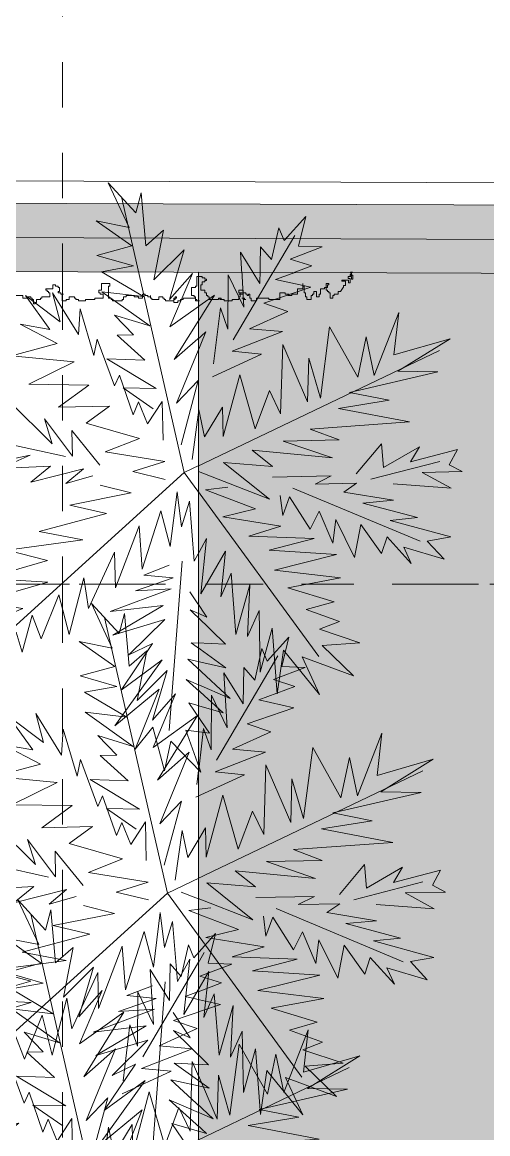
# Model space of a CAD drawing. Header units: metres. Extents: x -8.2 to 55.7, y -13.8 to 30.8.
# Drawn here: x 21.572 to 22.598, y 19.478 to 21.929 of the extents above; entities that cross this region are included whole.
import ezdxf
from ezdxf.enums import TextEntityAlignment as Align

# ---------------------------------------------------------------- set-up
doc = ezdxf.new("R2010")
doc.units = ezdxf.units.M
doc.header["$LTSCALE"] = 0.001
for name, pattern in [('CENTER', [50.8, 31.75, -6.35, 6.35, -6.35]), ('DIVIDEX2', [63.5, 25.4, -12.7, 0, -12.7, 0, -12.7]), ('HIDDENX2', [19.05, 12.7, -6.35])]:
    doc.linetypes.add(name, pattern=pattern)
doc.layers.get('0').update_dxf_attribs({"lineweight": 13, "true_color": 0x000000})
for name, color, linetype, lineweight, true_color in [('Jach-Anotaciones-Hatch-Lum100%', 7, 'Continuous', 13, 0x000000), ('Jach-Anotaciones-Hatch-Lum30%', 7, 'Continuous', 13, 0xb3b3b3), ('Jach-Anotaciones-Hatch-Lum60%', 7, 'Continuous', 13, 0x666666), ('JACH-Anotaciones-Lineas-CORTE', 7, 'DIVIDEX2', 18, 0x000000), ('JACH-Anotaciones-Lineas-CORTE @ 0.05', 7, 'DIVIDEX2', 18, 0x000000), ('JACH-Anotaciones-Lineas-CORTE @ 0.075', 7, 'DIVIDEX2', 18, 0x000000), ('JACH-Anotaciones-Lineas-EJES', 7, 'CENTER', 18, 0x666666), ('JACH-Arq-Lineas-Piso', 7, 'Continuous', 13, 0x404040), ('JACH-Arq-Lineas-Proyeccion', 250, 'HIDDENX2', 9, 0x333333), ('JACH-ArqPaisaje-Vegetación', 9, 'Continuous', 13, 0x808080)]:
    doc.layers.add(name, color=color, linetype=linetype, lineweight=lineweight, true_color=true_color)
doc.styles.add('01c-Arial-JACH(3mm)', font='arial.ttf', dxfattribs={"height": 3})

# ---------------------------------------------------------------- blocks, each defined once
blk = doc.blocks.new('A$C6CAA186E')
at = {"color": 0}
for p, q in [((0.5885, 1.7324), (0.6502, 1.6011)), ((0.6703, 1.6436), (0.5885, 1.7324)), ((0.6859, 1.7029), (0.6703, 1.6436)), ((0.6997, 1.5475), (0.6859, 1.7029)), ((0.8121, 0.8804), (0.6272, 1.6911)), ((0.553, 1.6201), (0.6577, 1.5466)), ((0.6502, 1.6011), (0.553, 1.6201)), ((1.1056, 1.5624), (1.1693, 1.6332)), ((1.1693, 1.6332), (1.148, 1.5465)), ((0.7514, 1.5928), (0.6997, 1.5475)), ((0.7229, 1.4469), (0.7514, 1.5928)), ((0.9561, 1.2709), (1.1368, 1.5778)), ((1.0689, 1.5069), (1.09, 1.6)), ((1.09, 1.6), (1.1056, 1.5624)), ((0.6577, 1.5466), (0.5552, 1.5191)), ((1.0346, 1.4368), (1.0365, 1.5441)), ((1.0365, 1.5441), (1.0689, 1.5069)), ((1.2175, 1.5438), (1.1235, 1.5081)), ((1.148, 1.5465), (1.2175, 1.5438)), ((0.5552, 1.5191), (0.6631, 1.4878)), ((0.8115, 1.5351), (0.7229, 1.4469)), ((0.7684, 1.389), (0.8115, 1.5351)), ((0.9877, 1.3663), (0.9779, 1.5281)), ((0.9779, 1.5281), (1.0346, 1.4368)), ((1.1235, 1.5081), (1.1871, 1.4884)), ((0.6631, 1.4878), (0.5688, 1.471)), ((0.5688, 1.471), (0.6924, 1.3979)), ((1.1871, 1.4884), (1.0806, 1.4483)), ((0.8362, 1.4662), (0.7684, 1.389)), ((0.7701, 1.3091), (0.8362, 1.4662)), ((0.9407, 1.3022), (0.9415, 1.4621)), ((0.9415, 1.4621), (0.9877, 1.3663)), ((1.0806, 1.4483), (1.1842, 1.4252)), ((0.5012, 1.2865), (0.4249, 1.409)), ((0.4249, 1.409), (0.4478, 1.3232)), ((0.5701, 1.4121), (0.7111, 1.312)), ((0.6924, 1.3979), (0.5701, 1.4121)), ((1.1842, 1.4252), (1.0464, 1.3781)), ((0.3451, 1.401), (0.4167, 1.3015)), ((0.4478, 1.3232), (0.3451, 1.401)), ((0.9006, 1.4023), (0.7701, 1.3091)), ((0.7826, 1.2125), (0.9006, 1.4023)), ((1.0464, 1.3781), (1.1163, 1.3543)), ((0.5059, 1.3623), (0.5012, 1.2865)), ((0.5467, 1.2243), (0.5059, 1.3623)), ((0.6073, 1.3435), (0.6632, 1.2857)), ((0.7111, 1.312), (0.6073, 1.3435)), ((0.8986, 1.2003), (0.9183, 1.3648)), ((0.9183, 1.3648), (0.9407, 1.3022)), ((1.1163, 1.3543), (1.0038, 1.3035)), ((1.4425, 1.3508), (1.3707, 1.1662)), ((1.4284, 1.2263), (1.4425, 1.3508)), ((0.3301, 1.3165), (0.4386, 1.2599)), ((0.4167, 1.3015), (0.3301, 1.3165)), ((1.2393, 1.3086), (1.2122, 1.0996)), ((1.3224, 1.1609), (1.2393, 1.3086)), ((0.6632, 1.2857), (0.6149, 1.2847)), ((0.6149, 1.2847), (0.6964, 1.2107)), ((0.8756, 1.2945), (0.7826, 1.2125)), ((0.7896, 1.0843), (0.8756, 1.2945)), ((1.1007, 1.2951), (0.9526, 1.2372)), ((1.0038, 1.3035), (1.1007, 1.2951)), ((1.3473, 1.2793), (1.3224, 1.1609)), ((1.3707, 1.1662), (1.3473, 1.2793)), ((0.4386, 1.2599), (0.3047, 1.2234)), ((0.5562, 1.2729), (0.5467, 1.2243)), ((0.6075, 1.1351), (0.5562, 1.2729)), ((1.1015, 1.2572), (1.0954, 1.053)), ((1.1746, 1.0883), (1.1015, 1.2572)), ((1.5936, 1.274), (1.4284, 1.2263)), ((1.4399, 1.1782), (1.5936, 1.274)), ((0.3047, 1.2234), (0.4882, 1.2062)), ((0.5848, 1.2146), (0.7298, 1.1272)), ((0.6964, 1.2107), (0.5848, 1.2146)), ((0.8121, 0.8804), (1.5628, 1.2397)), ((1.039, 1.2285), (0.8952, 1.1623)), ((0.9526, 1.2372), (1.039, 1.2285)), ((1.1782, 1.2168), (1.1746, 1.0883)), ((1.2122, 1.0996), (1.1782, 1.2168)), ((0.4882, 1.2062), (0.3549, 1.1403)), ((1.2981, 1.1162), (1.5578, 1.1765)), ((1.5578, 1.1765), (1.4399, 1.1782)), ((0.6216, 1.167), (0.6075, 1.1351)), ((0.662, 1.05), (0.6216, 1.167)), ((0.8534, 1.1509), (0.7896, 1.0843)), ((0.8027, 0.9625), (0.8534, 1.1509)), ((0.9751, 1.1682), (0.9264, 0.9862)), ((1.0206, 1.0093), (0.9751, 1.1682)), ((0.3549, 1.1403), (0.5317, 1.1377)), ((0.5317, 1.1377), (0.4426, 1.0727)), ((0.7298, 1.1272), (0.6329, 1.1294)), ((0.6329, 1.1294), (0.7205, 1.0681)), ((1.0624, 1.1217), (1.0206, 1.0093)), ((1.0954, 1.053), (1.0624, 1.1217)), ((1.4144, 1.0934), (1.2981, 1.1162)), ((0.4239, 0.965), (0.2971, 1.0906)), ((0.678, 1.0882), (0.662, 1.05)), ((0.7046, 1.0236), (0.678, 1.0882)), ((0.7474, 1.0897), (0.7046, 1.0236)), ((0.7498, 0.9761), (0.7474, 1.0897)), ((1.2655, 1.0692), (1.4144, 1.0934)), ((0.4426, 1.0727), (0.592, 1.0759)), ((0.592, 1.0759), (0.5236, 1.026)), ((0.8552, 1.0647), (0.8352, 0.919)), ((0.8717, 0.9851), (0.8552, 1.0647)), ((0.9245, 1.0725), (0.8717, 0.9851)), ((0.9264, 0.9862), (0.9245, 1.0725)), ((1.4747, 1.0295), (1.2655, 1.0692)), ((0.4836, 0.9284), (0.4013, 1.0382)), ((0.4013, 1.0382), (0.4239, 0.965)), ((0.5236, 1.026), (0.6803, 0.981)), ((1.1826, 1.0085), (1.4747, 1.0295)), ((0.4626, 0.9279), (0.0862, 1.0104)), ((0.482, 1.0041), (0.4836, 0.9284)), ((0.5641, 0.9027), (0.482, 1.0041)), ((0.6803, 0.981), (0.5801, 0.941)), ((1.2675, 0.9767), (1.1826, 1.0085)), ((1.1034, 0.9732), (1.2675, 0.9767)), ((1.2475, 0.9236), (1.1034, 0.9732)), ((1.318, 0.8767), (1.3919, 0.9646)), ((1.3919, 0.9646), (1.3976, 0.8953)), ((1.3976, 0.8953), (1.5036, 0.9565)), ((1.5036, 0.9565), (1.4772, 0.9117)), ((1.4772, 0.9117), (1.6153, 0.9483)), ((1.6153, 0.9483), (1.591, 0.9036)), ((0.1834, 0.8946), (0.3594, 0.932)), ((0.3594, 0.932), (0.2697, 0.8922)), ((0.5801, 0.941), (0.7554, 0.9131)), ((1.0114, 0.946), (1.2475, 0.9236)), ((1.0713, 0.8988), (1.0114, 0.946)), ((0.2697, 0.8922), (0.419, 0.8996)), ((0.419, 0.8996), (0.3611, 0.8521)), ((0.3611, 0.8521), (0.5159, 0.8912)), ((0.5159, 0.8912), (0.4643, 0.848)), ((0.7554, 0.9131), (0.6613, 0.8838)), ((0.6613, 0.8838), (0.7565, 0.8605)), ((0.8528, 0.8836), (1.0629, 0.8019)), ((0.928, 0.9105), (1.0713, 0.8988)), ((1.0629, 0.8019), (0.928, 0.9105)), ((1.3604, 0.8608), (1.5634, 0.9135)), ((1.6293, 0.8834), (1.5115, 0.8809)), ((1.591, 0.9036), (1.6293, 0.8834)), ((0.8121, 0.8804), (0.1853, 0.3118)), ((0.4643, 0.848), (0.5437, 0.8707)), ((0.8121, 0.8804), (1.2074, 0.3399)), ((1.072, 0.8673), (1.2445, 0.871)), ((1.2445, 0.871), (1.1966, 0.8468)), ((1.5115, 0.8809), (1.5967, 0.8343)), ((0.6563, 0.8205), (0.4761, 0.7851)), ((0.5654, 0.8438), (0.6563, 0.8205)), ((0.7712, 0.6631), (0.791, 0.8234)), ((0.791, 0.8234), (0.8037, 0.7206)), ((0.875, 0.8294), (0.9401, 0.8371)), ((1.0214, 0.7736), (0.875, 0.8294)), ((1.1316, 0.8349), (1.5053, 0.6787)), ((1.1966, 0.8468), (1.3186, 0.8494)), ((1.3186, 0.8494), (1.2812, 0.8233)), ((1.2812, 0.8233), (1.427, 0.7991)), ((1.5967, 0.8343), (1.4259, 0.8475)), ((0.4761, 0.7851), (0.584, 0.7601)), ((0.8037, 0.7206), (0.8273, 0.7968)), ((0.8273, 0.7968), (0.8416, 0.6204)), ((1.1018, 0.7543), (1.0942, 0.813)), ((1.1216, 0.8094), (1.1018, 0.7543)), ((1.1826, 0.7139), (1.1216, 0.8094)), ((1.427, 0.7991), (1.3367, 0.7909)), ((1.3367, 0.7909), (1.4975, 0.748)), ((0.584, 0.7601), (0.3852, 0.7074)), ((0.6885, 0.5961), (0.7437, 0.7677)), ((0.7437, 0.7677), (0.7712, 0.6631)), ((0.9251, 0.7505), (1.0214, 0.7736)), ((1.2088, 0.7671), (1.1826, 0.7139)), ((1.2487, 0.6732), (1.2088, 0.7671)), ((0.6097, 0.5418), (0.6794, 0.7242)), ((0.6794, 0.7242), (0.6885, 0.5961)), ((1.0961, 0.7226), (0.9251, 0.7505)), ((1.0021, 0.6932), (1.0961, 0.7226)), ((1.2577, 0.7429), (1.2487, 0.6732)), ((1.3127, 0.6304), (1.2577, 0.7429)), ((1.3317, 0.7276), (1.3127, 0.6304)), ((1.3924, 0.6426), (1.3317, 0.7276)), ((1.4975, 0.748), (1.4177, 0.74)), ((1.4177, 0.74), (1.5955, 0.6912)), ((0.3852, 0.7074), (0.5141, 0.6828)), ((0.8416, 0.6204), (0.878, 0.6864)), ((0.878, 0.6864), (0.8605, 0.524)), ((1.1937, 0.6868), (1.0021, 0.6932)), ((1.0618, 0.6524), (1.1937, 0.6868)), ((1.4082, 0.6914), (1.3924, 0.6426)), ((1.4793, 0.6129), (1.4082, 0.6914)), ((1.5955, 0.6912), (1.5263, 0.6792)), ((0.5141, 0.6828), (0.2917, 0.6528)), ((1.4573, 0.6609), (1.4793, 0.6129)), ((1.5759, 0.6255), (1.4573, 0.6609)), ((1.5263, 0.6792), (1.5759, 0.6255)), ((0.4102, 0.6217), (0.2282, 0.5694)), ((0.2917, 0.6528), (0.4102, 0.6217)), ((0.531, 0.4812), (0.6074, 0.6469)), ((0.6074, 0.6469), (0.6097, 0.5418)), ((0.8605, 0.524), (0.9335, 0.6497)), ((0.9335, 0.6497), (0.9196, 0.5147)), ((1.2599, 0.6398), (1.0618, 0.6524)), ((1.0778, 0.5938), (1.2599, 0.6398)), ((0.7682, 0.6083), (0.693, 0.5793)), ((0.8058, 0.6196), (0.768, 0.1222)), ((1.2719, 0.5706), (1.0778, 0.5938)), ((0.4115, 0.5586), (0.2045, 0.4994)), ((0.2282, 0.5694), (0.4115, 0.5586)), ((0.4737, 0.4042), (0.5165, 0.5713)), ((0.5165, 0.5713), (0.531, 0.4812)), ((0.7795, 0.5706), (0.6688, 0.5325)), ((0.693, 0.5793), (0.7795, 0.5706)), ((0.9196, 0.5147), (0.9497, 0.5848)), ((0.9497, 0.5848), (0.964, 0.4041)), ((1.1168, 0.5421), (1.2719, 0.5706)), ((0.7739, 0.539), (0.5943, 0.472)), ((0.6688, 0.5325), (0.7739, 0.539)), ((0.8788, 0.4549), (0.8288, 0.5296)), ((0.964, 0.4041), (1.0051, 0.5502)), ((1.0051, 0.5502), (0.9978, 0.3985)), ((1.2524, 0.5008), (1.1168, 0.5421)), ((0.2045, 0.4994), (0.3374, 0.4812)), ((0.3919, 0.3919), (0.4439, 0.5214)), ((0.4439, 0.5214), (0.4737, 0.4042)), ((1.1708, 0.478), (1.2524, 0.5008)), ((0.3374, 0.4812), (0.1622, 0.4081)), ((0.3359, 0.3528), (0.3652, 0.4608)), ((0.3652, 0.4608), (0.3919, 0.3919)), ((0.5943, 0.472), (0.7497, 0.49)), ((0.7497, 0.49), (0.6021, 0.4027)), ((0.9331, 0.3761), (0.8299, 0.477)), ((0.8299, 0.477), (0.8788, 0.4549)), ((0.9978, 0.3985), (1.032, 0.475)), ((1.032, 0.475), (1.0358, 0.2941)), ((1.2683, 0.4422), (1.1708, 0.478)), ((0.6021, 0.4027), (0.7548, 0.4481)), ((0.7548, 0.4481), (0.6497, 0.3448)), ((1.2099, 0.4199), (1.2683, 0.4422)), ((0.3179, 0.4114), (0.3359, 0.3528)), ((1.0358, 0.2941), (1.0709, 0.4232)), ((1.0709, 0.4232), (1.0856, 0.23)), ((1.3286, 0.3803), (1.2099, 0.4199)), ((0.7184, 0.3778), (0.6266, 0.2412)), ((0.6497, 0.3448), (0.7184, 0.3778)), ((0.832, 0.3803), (0.9331, 0.3761)), ((0.9345, 0.3067), (0.832, 0.3803)), ((1.2172, 0.3717), (1.3286, 0.3803)), ((1.3096, 0.2831), (1.2172, 0.3717)), ((0.7468, 0.33), (0.6078, 0.1356)), ((0.6266, 0.2412), (0.7468, 0.33)), ((0.8225, 0.3317), (0.9345, 0.3067)), ((0.947, 0.2165), (0.8225, 0.3317)), ((1.0856, 0.23), (1.1039, 0.3587)), ((1.1039, 0.3587), (1.2098, 0.2284)), ((1.159, 0.3388), (1.3096, 0.2831)), ((1.2098, 0.2284), (1.159, 0.3388)), ((0.8174, 0.2726), (0.947, 0.2165)), ((0.9269, 0.174), (0.8174, 0.2726)), ((0.6078, 0.1356), (0.7381, 0.2436)), ((0.7381, 0.2436), (0.6682, 0.0674)), ((0.8252, 0.2034), (0.9269, 0.174)), ((0.886, 0.1142), (0.8252, 0.2034)), ((0.6682, 0.0674), (0.7194, 0.1317)), ((0.7194, 0.1317), (0.7537, 0.004)), ((0.8611, 0), (0.8164, 0.1232)), ((0.8164, 0.1232), (0.886, 0.1142)), ((0.7537, 0.004), (0.7729, 0.0907)), ((0.7729, 0.0907), (0.8611, 0))]:
    blk.add_line(p, q, dxfattribs=at)
blk = doc.blocks.new('A$C686239C3')
at = {"linetype": 'Continuous'}
for p, q in [((0.0437, 0.9911), (0.0437, 0.9712)), ((0.0437, 0.9712), (0.0357, 0.9712)), ((0.0357, 0.9712), (0.0357, 0.9552)), ((0.0357, 0.9552), (0.0397, 0.9552)), ((0.0397, 0.9552), (0.0397, 0.9472)), ((0.0317, 0.9392), (0.0197, 0.9392)), ((0.0197, 0.9392), (0.0197, 0.9352)), ((0.0197, 0.9352), (0.0237, 0.9352)), ((0.0237, 0.9352), (0.0237, 0.9312)), ((0.0237, 0.9312), (0.0317, 0.9312)), ((0.0357, 0.9432), (0.0317, 0.9432)), ((0.0317, 0.9432), (0.0317, 0.9392)), ((0.0317, 0.9312), (0.0317, 0.9192)), ((0.0317, 0.9192), (0.0357, 0.9192)), ((0.0397, 0.9472), (0.0357, 0.9472)), ((0.0357, 0.9472), (0.0357, 0.9432)), ((0.0357, 0.9192), (0.0357, 0.9152)), ((0.0357, 0.9152), (0.0397, 0.9152)), ((0.0397, 0.9152), (0.0397, 0.8912)), ((0.0397, 0.8912), (0.0516, 0.8912)), ((0.0516, 0.8912), (0.0516, 0.8952)), ((0.0516, 0.8952), (0.0556, 0.8952)), ((0.0556, 0.8952), (0.0556, 0.8992)), ((0.0556, 0.8992), (0.0596, 0.8992)), ((0.0596, 0.8992), (0.0596, 0.9032)), ((0.0596, 0.9032), (0.0636, 0.9032)), ((0.0636, 0.9032), (0.0636, 0.8832)), ((0.0636, 0.8832), (0.0756, 0.8832)), ((0.0756, 0.8832), (0.0756, 0.8752)), ((0.0476, 0.8553), (0.0277, 0.8553)), ((0.0277, 0.8553), (0.0277, 0.8433)), ((0.0516, 0.8592), (0.0476, 0.8592)), ((0.0476, 0.8592), (0.0476, 0.8513)), ((0.0476, 0.8513), (0.0476, 0.8553)), ((0.0556, 0.8672), (0.0516, 0.8672)), ((0.0516, 0.8672), (0.0516, 0.8592)), ((0.0556, 0.8632), (0.0556, 0.8672)), ((0.0676, 0.8632), (0.0556, 0.8632)), ((0.0716, 0.8672), (0.0676, 0.8672)), ((0.0676, 0.8672), (0.0676, 0.8632)), ((0.0756, 0.8752), (0.0716, 0.8752)), ((0.0716, 0.8752), (0.0716, 0.8672)), ((0.0277, 0.8433), (0.0317, 0.8433)), ((0.0317, 0.8433), (0.0317, 0.8353)), ((0.0317, 0.8353), (0.0397, 0.8353)), ((0.0397, 0.8193), (0.0357, 0.8193)), ((0.0357, 0.8193), (0.0357, 0.8153)), ((0.0397, 0.8353), (0.0397, 0.8193)), ((0.0317, 0.8073), (0.0277, 0.8073)), ((0.0277, 0.8073), (0.0277, 0.7873)), ((0.0277, 0.7873), (0.0317, 0.7873)), ((0.0357, 0.8153), (0.0317, 0.8153)), ((0.0317, 0.8153), (0.0317, 0.8073)), ((0.0317, 0.7873), (0.0317, 0.7593)), ((0.0317, 0.7593), (0.0357, 0.7593)), ((0.0357, 0.7593), (0.0357, 0.7353)), ((0.0357, 0.7353), (0.0476, 0.7353)), ((0.0716, 0.7194), (0.0357, 0.7194)), ((0.0357, 0.7194), (0.0357, 0.7114)), ((0.0476, 0.7353), (0.0476, 0.7433)), ((0.0476, 0.7433), (0.0516, 0.7433)), ((0.0516, 0.7433), (0.0516, 0.7473)), ((0.0516, 0.7473), (0.0596, 0.7473)), ((0.0596, 0.7473), (0.0596, 0.7393)), ((0.0596, 0.7393), (0.0796, 0.7393)), ((0.0716, 0.7154), (0.0716, 0.7194)), ((0.0796, 0.7393), (0.0796, 0.7154)), ((0.0317, 0.7074), (0.0277, 0.7074)), ((0.0277, 0.7074), (0.0277, 0.6794)), ((0.0357, 0.7114), (0.0317, 0.7114)), ((0.0317, 0.7114), (0.0317, 0.7074)), ((0.0796, 0.7154), (0.0716, 0.7154)), ((0.0277, 0.6794), (0.0317, 0.6794)), ((0.0317, 0.6794), (0.0317, 0.6754)), ((0.0317, 0.6754), (0.0397, 0.6754)), ((0.0397, 0.6754), (0.0397, 0.6674)), ((0.0397, 0.6674), (0.0437, 0.6674)), ((0.0437, 0.6674), (0.0437, 0.6434)), ((0.0397, 0.6314), (0.0357, 0.6314)), ((0.0357, 0.6314), (0.0357, 0.6194)), ((0.0437, 0.6434), (0.0397, 0.6434)), ((0.0397, 0.6434), (0.0397, 0.6314)), ((0.0357, 0.5915), (0.0317, 0.5915)), ((0.0317, 0.5915), (0.0317, 0.5715)), ((0.0357, 0.6194), (0.0476, 0.6194)), ((0.0437, 0.5955), (0.0357, 0.5955)), ((0.0357, 0.5955), (0.0357, 0.5915)), ((0.0437, 0.6034), (0.0397, 0.6034)), ((0.0397, 0.6034), (0.0397, 0.5955)), ((0.0397, 0.5955), (0.0437, 0.5955)), ((0.0476, 0.6114), (0.0437, 0.6114)), ((0.0437, 0.6114), (0.0437, 0.6034)), ((0.0476, 0.6194), (0.0476, 0.6114)), ((0.0317, 0.5715), (0.0397, 0.5715)), ((0.0397, 0.5595), (0.0357, 0.5595)), ((0.0357, 0.5595), (0.0357, 0.5555)), ((0.0397, 0.5715), (0.0397, 0.5595)), ((0.0317, 0.5275), (0.0237, 0.5275)), ((0.0237, 0.5275), (0.0237, 0.5155)), ((0.0317, 0.5515), (0.0277, 0.5515)), ((0.0277, 0.5515), (0.0277, 0.5275)), ((0.0277, 0.5275), (0.0357, 0.5275)), ((0.0357, 0.5555), (0.0317, 0.5555)), ((0.0317, 0.5555), (0.0317, 0.5515)), ((0.0317, 0.5235), (0.0317, 0.5275)), ((0.0397, 0.5235), (0.0317, 0.5235)), ((0.0357, 0.5275), (0.0357, 0.5195)), ((0.0397, 0.5195), (0.0397, 0.5235)), ((0.0237, 0.5155), (0.0277, 0.5155)), ((0.0277, 0.5155), (0.0277, 0.5075)), ((0.0277, 0.5075), (0.0317, 0.5075)), ((0.0317, 0.5075), (0.0317, 0.4995)), ((0.0317, 0.4995), (0.0357, 0.4995)), ((0.0357, 0.5195), (0.0397, 0.5195)), ((0.0357, 0.4995), (0.0357, 0.4636)), ((0.0357, 0.4636), (0.0277, 0.4636)), ((0.0277, 0.4636), (0.0277, 0.4516)), ((0.0277, 0.4516), (0.0277, 0.4596)), ((0.0277, 0.4596), (0.0317, 0.4596)), ((0.0317, 0.4596), (0.0317, 0.4636)), ((0.0317, 0.4636), (0.0397, 0.4636)), ((0.0397, 0.4636), (0.0397, 0.4676)), ((0.0397, 0.4676), (0.0437, 0.4676)), ((0.0437, 0.4676), (0.0437, 0.4755)), ((0.0437, 0.4755), (0.0676, 0.4755)), ((0.0676, 0.4755), (0.0676, 0.4636)), ((0.0676, 0.4636), (0.0716, 0.4636)), ((0.0716, 0.4636), (0.0716, 0.4596)), ((0.0716, 0.4596), (0.0995, 0.4596)), ((0.0995, 0.4596), (0.0995, 0.4436)), ((0.0437, 0.4276), (0.0397, 0.4276)), ((0.0397, 0.4276), (0.0397, 0.4236)), ((0.0516, 0.4316), (0.0437, 0.4316)), ((0.0437, 0.4316), (0.0437, 0.4276)), ((0.0596, 0.4356), (0.0516, 0.4356)), ((0.0516, 0.4356), (0.0516, 0.4316)), ((0.0756, 0.4476), (0.0596, 0.4476)), ((0.0596, 0.4476), (0.0596, 0.4356)), ((0.0756, 0.4436), (0.0756, 0.4476)), ((0.0836, 0.4436), (0.0756, 0.4436)), ((0.0836, 0.4356), (0.0836, 0.4436)), ((0.0875, 0.4356), (0.0836, 0.4356)), ((0.0875, 0.4316), (0.0875, 0.4356)), ((0.0915, 0.4316), (0.0875, 0.4316)), ((0.0955, 0.4356), (0.0915, 0.4356)), ((0.0915, 0.4356), (0.0915, 0.4316)), ((0.0995, 0.4436), (0.0955, 0.4436)), ((0.0955, 0.4436), (0.0955, 0.4356)), ((0.0397, 0.4236), (0.0317, 0.4236)), ((0.0317, 0.4236), (0.0317, 0.3956)), ((0.0317, 0.3956), (0.0357, 0.3956)), ((0.0357, 0.3956), (0.0357, 0.3916)), ((0.0317, 0.3796), (0.0277, 0.3796)), ((0.0277, 0.3796), (0.0277, 0.3556)), ((0.0357, 0.3916), (0.0317, 0.3916)), ((0.0317, 0.3916), (0.0317, 0.3876)), ((0.0317, 0.3876), (0.0317, 0.3916)), ((0.0317, 0.3916), (0.0357, 0.3916)), ((0.0357, 0.3876), (0.0317, 0.3876)), ((0.0317, 0.3876), (0.0317, 0.3796)), ((0.0357, 0.3916), (0.0357, 0.3876)), ((0.0277, 0.3556), (0.0317, 0.3556)), ((0.0317, 0.3556), (0.0317, 0.3357)), ((0.0317, 0.3357), (0.0397, 0.3357)), ((0.0357, 0.3237), (0.0357, 0.3277)), ((0.0357, 0.3277), (0.0357, 0.3237)), ((0.0397, 0.3357), (0.0397, 0.3317)), ((0.0397, 0.3317), (0.0476, 0.3317)), ((0.0476, 0.3317), (0.0476, 0.3357)), ((0.0476, 0.3357), (0.0476, 0.3317)), ((0.0476, 0.3317), (0.0516, 0.3317)), ((0.0476, 0.3237), (0.0476, 0.3317)), ((0.0476, 0.3317), (0.0516, 0.3317)), ((0.0516, 0.3317), (0.0516, 0.3357)), ((0.0516, 0.3357), (0.0596, 0.3357)), ((0.0516, 0.3317), (0.0516, 0.3237)), ((0.0596, 0.3357), (0.0596, 0.3237)), ((0.0357, 0.2997), (0.0277, 0.2997)), ((0.0277, 0.2997), (0.0277, 0.2837)), ((0.0357, 0.3237), (0.0317, 0.3237)), ((0.0317, 0.3237), (0.0317, 0.3157)), ((0.0317, 0.3157), (0.0317, 0.3197)), ((0.0317, 0.3197), (0.0357, 0.3197)), ((0.0516, 0.3237), (0.0357, 0.3237)), ((0.0357, 0.3197), (0.0357, 0.3237)), ((0.0357, 0.3237), (0.0476, 0.3237)), ((0.0476, 0.3037), (0.0357, 0.3037)), ((0.0357, 0.3037), (0.0357, 0.2997)), ((0.0476, 0.3117), (0.0437, 0.3117)), ((0.0437, 0.3117), (0.0437, 0.3077)), ((0.0437, 0.3077), (0.0476, 0.3077)), ((0.0516, 0.3157), (0.0476, 0.3157)), ((0.0476, 0.3157), (0.0476, 0.3117)), ((0.0476, 0.3077), (0.0476, 0.3037)), ((0.0596, 0.3237), (0.0516, 0.3237)), ((0.0516, 0.3237), (0.0516, 0.3157)), ((0.0277, 0.2837), (0.0357, 0.2837)), ((0.0357, 0.2837), (0.0357, 0.2477)), ((0.0357, 0.2477), (0.0317, 0.2477)), ((0.0317, 0.2477), (0.0317, 0.2157)), ((0.0317, 0.2157), (0.0516, 0.2157)), ((0.0516, 0.1998), (0.0476, 0.1998)), ((0.0476, 0.1998), (0.0476, 0.1878)), ((0.0516, 0.2157), (0.0516, 0.1998)), ((0.0476, 0.1918), (0.0437, 0.1918)), ((0.0437, 0.1918), (0.0437, 0.1798)), ((0.0437, 0.1798), (0.0476, 0.1798)), ((0.0476, 0.1878), (0.0476, 0.1918)), ((0.0476, 0.1798), (0.0476, 0.1638)), ((0.0476, 0.1638), (0.0636, 0.1638)), ((0.0636, 0.1638), (0.0636, 0.1478)), ((0.0397, 0.1358), (0.0317, 0.1358)), ((0.0317, 0.1358), (0.0317, 0.1238)), ((0.0516, 0.1398), (0.0397, 0.1398)), ((0.0397, 0.1398), (0.0397, 0.1358)), ((0.0716, 0.1438), (0.0516, 0.1438)), ((0.0516, 0.1438), (0.0516, 0.1398)), ((0.0636, 0.1478), (0.0796, 0.1478)), ((0.0796, 0.1478), (0.0716, 0.1478)), ((0.0716, 0.1478), (0.0716, 0.1438)), ((0.0317, 0.1238), (0.0437, 0.1238)), ((0.0556, 0.1078), (0.0397, 0.1078)), ((0.0397, 0.1078), (0.0397, 0.0998)), ((0.0397, 0.0998), (0.0476, 0.0998)), ((0.0437, 0.1238), (0.0437, 0.1198)), ((0.0437, 0.1198), (0.0476, 0.1198)), ((0.0476, 0.1198), (0.0476, 0.1158)), ((0.0476, 0.1158), (0.0556, 0.1158)), ((0.0476, 0.0998), (0.0476, 0.0958)), ((0.0556, 0.1158), (0.0556, 0.1078)), ((0.0516, 0.0679), (0.0357, 0.0679)), ((0.0357, 0.0679), (0.0357, 0.0599)), ((0.0476, 0.0958), (0.0636, 0.0958)), ((0.0556, 0.0719), (0.0516, 0.0719)), ((0.0516, 0.0719), (0.0516, 0.0679)), ((0.0596, 0.0759), (0.0556, 0.0759)), ((0.0556, 0.0759), (0.0556, 0.0719)), ((0.0796, 0.0798), (0.0596, 0.0798)), ((0.0596, 0.0798), (0.0596, 0.0759)), ((0.0636, 0.0958), (0.0636, 0.0838)), ((0.0636, 0.0838), (0.0676, 0.0838)), ((0.0676, 0.0838), (0.0676, 0.0759)), ((0.0676, 0.0759), (0.0756, 0.0759)), ((0.0756, 0.0759), (0.0756, 0.0719)), ((0.0756, 0.0719), (0.0796, 0.0719)), ((0.0796, 0.0719), (0.0796, 0.0798)), ((0.0357, 0.0599), (0.0437, 0.0599)), ((0.0437, 0.0599), (0.0437, 0.0559)), ((0.0437, 0.0559), (0.0476, 0.0559)), ((0.0476, 0.0559), (0.0476, 0.0439)), ((0.0476, 0.0439), (0.0556, 0.0439)), ((0.0556, 0.0439), (0.0556, 0.0362)), ((0.0556, 0.0362), (0.0583, 0.0362)), ((0.0583, 0.0362), (0.0583, 0.0342)), ((0.0583, 0.0342), (0.0611, 0.0342)), ((0.0611, 0.0342), (0.0611, 0.0323)), ((0.0864, 0.0226), (0.0864, 0.0335)), ((0.0864, 0.0335), (0.0892, 0.0335)), ((0.0892, 0.0335), (0.0892, 0.0134)), ((0.0611, 0.0323), (0.064, 0.0323)), ((0.064, 0.0323), (0.064, 0.0302)), ((0.064, 0.0302), (0.0678, 0.0302)), ((0.0678, 0.0302), (0.0678, 0.0285)), ((0.0678, 0.0285), (0.0733, 0.0285)), ((0.0733, 0.0285), (0.0733, 0.0226)), ((0.0733, 0.0226), (0.0864, 0.0226)), ((0.0892, 0.0134), (0.0809, 0.0134)), ((0.0809, 0.0134), (0.0809, 0.0092)), ((0.0809, 0.0092), (0.0942, 0.0092)), ((0.0993, 0.0052), (0.0921, 0.0052)), ((0.0921, 0.0052), (0.0921, 0.0012)), ((0.0921, 0.0012), (0.1039, 0.0012)), ((0.0942, 0.0092), (0.0942, 0.0149)), ((0.0942, 0.0149), (0.0993, 0.0149)), ((0.0993, 0.0149), (0.0993, 0.0052)), ((0.102, 0.005), (0.102, 0.0089)), ((0.102, 0.0089), (0.1054, 0.0089)), ((0.1039, 0.005), (0.102, 0.005)), ((0.1039, 0.0012), (0.1039, 0.005)), ((0.1054, 0.0089), (0.1054, 0.0053)), ((0.1054, 0.0053), (0.1093, 0.0053)), ((0.1093, 0.0053), (0.1093, 0.0081)), ((0.1093, 0.0081), (0.1123, 0.0081)), ((0.1123, 0.0081), (0.1123, 0.0016))]:
    blk.add_line(p, q, dxfattribs=at)
blk = doc.blocks.new('*U89')
at = {"linetype": 'DIVIDEX2', "lineweight": 0, "ltscale": 100}
blk.add_lwpolyline([(-810.476, 0), (-344.582, 0)], dxfattribs=at)
at = {"lineweight": 0, "ltscale": 100, "style": '01c-Arial-JACH(3mm)'}
for tag, p in [('JACH-SECCIONMURO', (-815.976, 2.109)), ('NO.DEPLANO', (-815.976, -1.994))]:
    blk.add_attdef(tag, text='', height=3, dxfattribs=at).set_placement(p, align=Align.MIDDLE_CENTER)
blk = doc.blocks.new('*U138')
at = {"layer": 'JACH-Anotaciones-Lineas-CORTE @ 0.075', "xscale": 0.075, "yscale": 0.075, "zscale": 0.075, "rotation": 270}
blk.add_blockref('*U89', (21.661, -31.0582), dxfattribs=at)
blk = doc.blocks.new('*U90')
at = {"linetype": 'DIVIDEX2', "lineweight": 0, "ltscale": 100}
blk.add_lwpolyline([(-767.377, 0), (62.177, 0)], dxfattribs=at)
at = {"lineweight": 0, "ltscale": 100, "style": '01c-Arial-JACH(3mm)'}
for tag, p in [('JACH-SECCIONMURO', (-772.877, 2.109)), ('NO.DEPLANO', (-772.877, -1.994))]:
    blk.add_attdef(tag, text='', height=3, dxfattribs=at).set_placement(p, align=Align.MIDDLE_CENTER)
blk = doc.blocks.new('*U143')
at = {"layer": 'JACH-Anotaciones-Lineas-CORTE @ 0.05', "xscale": -0.05, "yscale": 0.05, "zscale": 0.05, "rotation": 180}
blk.add_blockref('*U90', (50.9401, 20.69), dxfattribs=at)
at = {"layer": 'JACH-Anotaciones-Lineas-CORTE @ 0.075', "xscale": -0.075, "yscale": 0.075, "zscale": 0.075, "rotation": 180}
blk.add_blockref('*U90', (50.9401, 20.69), dxfattribs=at)

msp = doc.modelspace()

# ---------------------------------------------------------------- hatches: boundary and pattern name
at = {"layer": 'Jach-Anotaciones-Hatch-Lum30%', "ltscale": 100}
msp.add_hatch(color=256, dxfattribs=at).paths.add_polyline_path([(24.6609, 21.519), (0.0848, 21.6041), (0.0842, 21.4541), (24.6609, 21.3689)])

# ---------------------------------------------------------------- linework, layer by layer
at = {"layer": 'Jach-Anotaciones-Hatch-Lum100%', "ltscale": 100}
msp.add_lwpolyline([(24.6609, 21.519), (0.0848, 21.6041), (0.0842, 21.4541), (24.6609, 21.3689)], close=True, dxfattribs=at)
at = {"layer": 'JACH-Arq-Lineas-Piso'}
msp.add_lwpolyline([(0.085, 21.6541), (44.72, 21.4985), (44.6706, 0), (0, 0)], close=True, dxfattribs=at)

# ---------------------------------------------------------------- next in the draw order: wipeouts: each hides what was drawn before it
at = {"ltscale": 100}
msp.add_wipeout([(24.6609, 21.3689), (21.9609, 21.3778), (21.9609, 0.2), (24.6609, 0.2)], dxfattribs=at).dxf.layer = 'JACH-Arq-Lineas-Proyeccion'

# ---------------------------------------------------------------- next in the draw order: hatches: boundary and pattern name
at = {"layer": 'Jach-Anotaciones-Hatch-Lum60%', "ltscale": 100}
h = msp.add_hatch(dxfattribs=at)
h.set_pattern_fill('AR-RSHKE', color=256, scale=0.001, angle=90)
h.set_pattern_definition([(90, (0.1906, 0.00506), (-0.3048, 0.6477), [0.1524, -0.127, 0.1778, -0.0762, 0.2286, -0.1016]), (90, (0.1779, 0.15746), (-0.3048, 0.6477), [0.127, -0.4826, 0.1016, -0.1524]), (90, (0.20966, 0.46226), (-0.3048, 0.6477), [0.0762, -0.7874]), (180, (0.19061, 0.00506), (-0.3048, -0.2159), [0.2921, -0.9271]), (180, (0.19061, 0.15746), (-0.3048, -0.2159), [0.28575, -0.93345]), (180, (0.19061, 0.28446), (-0.3048, -0.2159), [0.2667, -0.9525]), (180, (0.20966, 0.46226), (-0.3048, -0.2159), [0.2921, -0.9271]), (180, (0.20966, 0.53846), (-0.3048, -0.2159), [0.2921, -0.9271]), (180, (0.19061, 0.76706), (-0.3048, -0.2159), [0.2794, -0.9398])])
h.paths.add_polyline_path([(24.6515, 21.3735), (21.9609, 21.3771), (21.9609, 0.2), (24.6515, 0.2051)])

# ---------------------------------------------------------------- next in the draw order: linework, layer by layer
at = {"layer": 'Jach-Anotaciones-Hatch-Lum100%', "ltscale": 100}
msp.add_lwpolyline([(24.6609, 21.3689), (21.9609, 21.3778), (21.9609, 0.2), (24.6609, 0.2)], close=True, dxfattribs=at)
at = {"layer": 'JACH-Anotaciones-Lineas-EJES', "ltscale": 100}
msp.add_lwpolyline([(-4.3309, 21.5445), (52.1472, 21.3476)], dxfattribs=at)

# ---------------------------------------------------------------- next in the draw order: block references
at = {"layer": 'JACH-Anotaciones-Lineas-CORTE'}
for name in ['*U138', '*U143']:
    msp.add_blockref(name, (0, 0), dxfattribs=at)
at = {"layer": 'JACH-ArqPaisaje-Vegetación', "xscale": 0.75, "yscale": 0.75, "zscale": 0.75}
for p in [(21.3201, 20.2759), (21.283, 19.3486), (21.1208, 18.6947)]:
    msp.add_blockref('A$C6CAA186E', p, dxfattribs=at)
at = {"layer": 'JACH-ArqPaisaje-Vegetación', "xscale": 0.75, "yscale": 0.75, "zscale": 0.75, "rotation": 89.99999999999999}
msp.add_blockref('A$C686239C3', (22.3016, 21.2938), dxfattribs=at)

doc.saveas('drawing.dxf')
